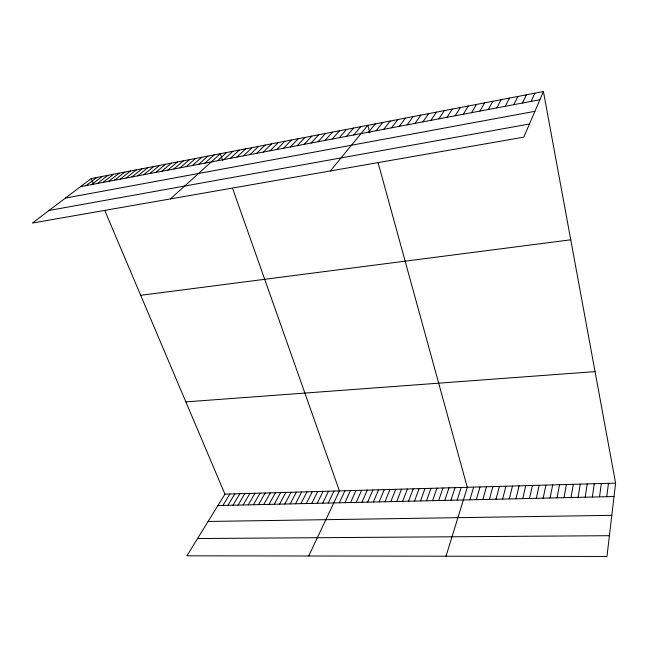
<?xml version="1.0" encoding="UTF-8"?>
<svg xmlns="http://www.w3.org/2000/svg" width="648" height="648" viewBox="0 0 648 648"><rect width="100%" height="100%" fill="white"/><g stroke="black" fill="none" stroke-linecap="round" stroke-linejoin="round"><path stroke-width="0.97" d="M543.429 91.546L523.795 137.141L32.4 223.042L91.23 178.548L543.429 91.546L615.6 483.125L606.965 556.454L186.907 555.814L224.937 494.132L104.846 210.689M606.747 496.7L608.448 483.319M599.522 496.87L601.336 483.521M592.337 497.032L594.273 483.724M585.193 497.194L587.242 483.918M578.089 497.356L580.252 484.121M571.026 497.518L573.302 484.315M564.003 497.672L566.393 484.51M557.029 497.834L559.524 484.704M550.087 497.996L552.695 484.89M543.186 498.15L545.9 485.085M536.325 498.304L539.144 485.279M529.505 498.458L532.429 485.465M522.725 498.612L525.755 485.652M515.978 498.766L519.113 485.838M509.271 498.92L512.511 486.024M502.605 499.073L505.942 486.211M495.979 499.227L499.406 486.397M489.386 499.373L492.917 486.583M482.825 499.527L486.454 486.761M476.304 499.673L480.03 486.94M469.824 499.819L473.639 487.126M446.01 556.211L467.289 487.304L378.157 162.956M457.156 500.11L461.157 487.474M450.959 500.248L455.05 487.644M444.803 500.386L448.983 487.814M438.68 500.531L442.949 487.985M432.589 500.669L436.938 488.155M426.53 500.807L430.96 488.325M420.503 500.945L425.023 488.495M414.509 501.082L419.11 488.657M408.548 501.212L413.23 488.827M402.611 501.35L407.373 488.989M396.706 501.487L401.549 489.151M390.841 501.617L395.758 489.321M385.001 501.755L389.999 489.483M379.185 501.884L384.264 489.645M373.41 502.014L378.562 489.799M367.659 502.143L372.892 489.961M361.94 502.273L367.246 490.123M356.246 502.403L361.625 490.277M531.149 101.388L534.843 93.199M350.584 502.532L356.036 490.439M344.955 502.662L350.479 490.593M339.35 502.791L344.947 490.747M308.723 556L339.439 490.909L232.591 188.382M522.458 103.032L526.322 94.835M328.22 503.042L333.963 491.063M322.704 503.172L328.512 491.216M317.212 503.294L323.085 491.362M513.832 104.668L517.865 96.463M311.745 503.415L317.69 491.516M306.31 503.545L312.32 491.67M505.262 106.288L509.458 98.083M300.899 503.666L306.982 491.824M295.52 503.788L301.66 491.97M290.166 503.909L296.371 492.115M284.837 504.031L291.106 492.269M496.757 107.9L501.123 99.687M279.531 504.152L285.865 492.415M274.258 504.274L280.657 492.561M488.317 109.496L492.836 101.274M269.009 504.395L275.465 492.707M263.785 504.509L270.305 492.853M258.584 504.63L265.162 492.998M479.933 111.083L484.615 102.862M253.409 504.743L260.05 493.144M248.265 504.865L254.964 493.29M243.138 504.978L249.901 493.428M471.614 112.655L476.442 104.433M238.043 505.1L244.855 493.574M232.972 505.213L239.841 493.711M227.918 505.327L234.851 493.849M463.344 114.218L468.334 105.989M222.896 505.44L229.886 493.995M455.147 115.773L460.283 107.544M446.999 117.312L452.28 109.083M438.907 118.843L444.342 110.606M430.871 120.366L436.452 112.128M422.901 121.873L428.612 113.635M414.979 123.371L420.835 115.133M407.114 124.862L413.108 116.616M399.298 126.344L405.429 118.098M391.538 127.81L397.807 119.564M383.835 129.268L390.234 121.022M376.18 130.718L382.709 122.464M368.582 132.152L375.241 123.906M330.326 170.967L367.813 125.331L369.911 132.97M353.759 134.962L360.661 126.708M346.526 136.331L353.549 128.077M339.341 137.692L346.486 129.438M332.205 139.037L339.463 130.791M325.118 140.381L332.489 132.127M318.079 141.718L325.555 133.464M311.081 143.038L318.67 134.784M304.123 144.358L311.826 136.104M297.213 145.662L305.022 137.417M290.353 146.958L298.266 138.713M283.532 148.254L291.543 140.008M276.753 149.534L284.869 141.288M270.014 150.814L278.243 142.568M263.323 152.078L271.65 143.832M256.673 153.333L265.097 145.095M250.063 154.589L258.584 146.351M243.502 155.828L252.113 147.59M236.974 157.067L245.681 148.829M230.486 158.29L239.29 150.061M224.038 159.513L232.932 151.284M217.631 160.728L226.622 152.499M170.456 198.912L220.344 153.706L222.823 160.736M204.938 163.126L214.099 154.904M198.653 164.317L207.903 156.095M192.399 165.499L201.739 157.286M186.187 166.674L195.607 158.46M180.014 167.848L189.516 159.635M173.875 169.007L183.457 160.801M167.775 170.165L177.439 161.959M161.708 171.307L171.453 163.11M155.682 172.449L165.507 164.252M149.688 173.583L159.594 165.394M143.734 174.709L153.714 166.528M137.813 175.835L147.866 167.646M131.925 176.945L142.058 168.772M126.068 178.054L136.274 169.881M120.253 179.156L130.532 170.983M114.469 180.249L124.821 172.084M108.726 181.335L119.143 173.178M103.008 182.42L113.497 174.263M97.322 183.497L107.884 175.341M91.676 184.567L102.303 176.418M86.054 185.628L96.755 177.487M80.474 186.681L539.897 99.735M65.383 198.094L534.908 111.326M49.062 210.446L529.44 124.019M140.705 295.31L570.75 239.801M185.855 401.882L595.05 371.612M224.937 494.132L615.6 483.125M217.898 505.553L614.02 496.538M208.089 521.462L611.801 515.346M197.559 538.537L609.412 535.694M91.23 178.548L93.596 184.129"/></g></svg>
